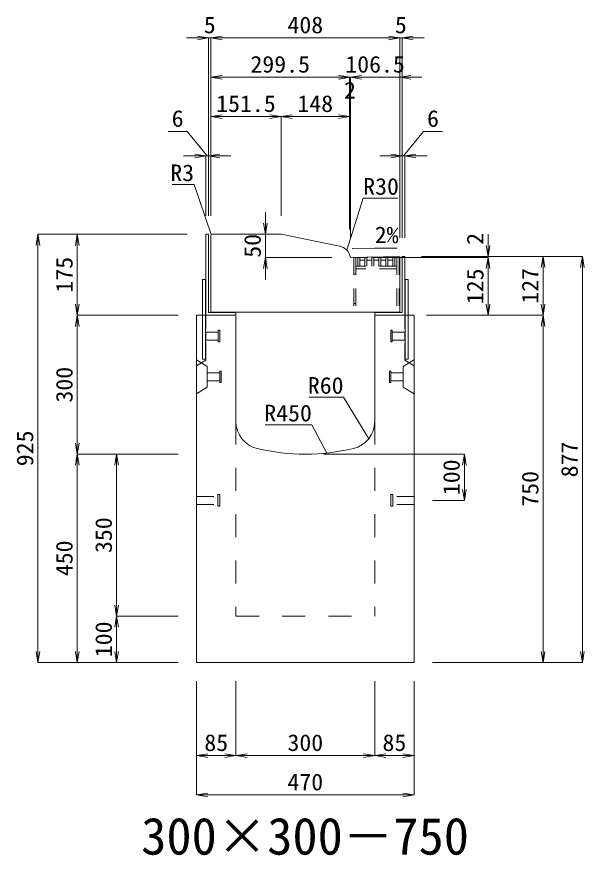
# Model space of a CAD drawing. Units: millimetres at full size. Extents: x -1809 to 57027, y -20349 to 17321.
# Drawn here: x 3276 to 4503, y -5812 to -4001 of the extents above; entities that cross this region are included whole.
import ezdxf
from ezdxf.enums import TextEntityAlignment as Align

# ---------------------------------------------------------------- set-up
doc = ezdxf.new("R2010")
doc.units = ezdxf.units.MM
doc.header["$LTSCALE"] = 50
for name, pattern in [('USER1', [2, 1, -1]), ('USER2', [1.35, 0.75, -0.6]), ('USER3', [1.35, 0.75, -0.6])]:
    doc.linetypes.add(name, pattern=pattern)
for name, color, linetype, lineweight in [('インサート', 3, 'USER2', 9), ('受枠', 3, 'Continuous', 5), ('寸法線', 7, 'Continuous', 13), ('引出線', 4, 'Continuous', 13), ('本体', 2, 'Continuous', 13), ('補助線', 8, 'Continuous', 13), ('ｸﾞﾚｰﾁﾝｸﾞ', 7, 'USER3', 9)]:
    doc.layers.add(name, color=color, linetype=linetype, lineweight=lineweight)
doc.layers.add('文字', color=7, linetype='Continuous')
doc.styles.add('ＭＳ 明朝', font='')
doc.styles.get('ＭＳ 明朝').set_extended_font_data('MS Mincho')

# ---------------------------------------------------------------- blocks, each defined once
blk = doc.blocks.new('open_arrow')
at = {"color": 0, "linetype": 'Continuous', "lineweight": -2}
blk.add_lwpolyline([(7.5, 1.25), (0, 0), (7.5, -1.25)], dxfattribs=at)

msp = doc.modelspace()

# ---------------------------------------------------------------- linework, layer by layer
at = {"layer": 'インサート'}
for p, q in [((3685, -4682.55), (3712, -4682.55)), ((3685, -4682.55), (3685, -4699.55)), ((3715, -4678.55), (3712, -4678.55)), ((3712, -4678.55), (3712, -4703.55)), ((3715, -4703.55), (3715, -4678.55)), ((4085, -4678.55), (4088, -4678.55)), ((4085, -4703.55), (4085, -4678.55)), ((4088, -4678.55), (4088, -4703.55)), ((4115, -4682.55), (4088, -4682.55)), ((4115, -4682.55), (4115, -4699.55)), ((3685, -4699.55), (3712, -4699.55)), ((3712, -4703.55), (3715, -4703.55)), ((4088, -4703.55), (4085, -4703.55)), ((4115, -4699.55), (4088, -4699.55)), ((3688.2, -4770.55), (3715.2, -4770.55)), ((3688.2, -4770.55), (3688.2, -4787.55)), ((3718.2, -4766.55), (3715.2, -4766.55)), ((3715.2, -4766.55), (3715.2, -4791.55)), ((3718.2, -4791.55), (3718.2, -4766.55)), ((4081.8, -4766.55), (4084.8, -4766.55)), ((4081.8, -4791.55), (4081.8, -4766.55)), ((4084.8, -4766.55), (4084.8, -4791.55)), ((4111.8, -4770.55), (4084.8, -4770.55)), ((4111.8, -4770.55), (4111.8, -4787.55)), ((3688.2, -4787.55), (3715.2, -4787.55)), ((3715.2, -4791.55), (3718.2, -4791.55)), ((4084.8, -4791.55), (4081.8, -4791.55)), ((4111.8, -4787.55), (4084.8, -4787.55)), ((3711, -5058.55), (3711, -5033.55)), ((3711, -5033.55), (3715, -5033.55)), ((3715, -5058.55), (3715, -5033.55)), ((4085, -5033.55), (4089, -5033.55)), ((4085, -5033.55), (4085, -5058.55)), ((4089, -5033.55), (4089, -5058.55)), ((3665, -5037.55), (3711, -5037.55)), ((3665, -5054.55), (3665, -5037.55)), ((4135, -5037.55), (4089, -5037.55)), ((4135, -5037.55), (4135, -5054.55)), ((3665, -5054.55), (3711, -5054.55)), ((3715, -5058.55), (3711, -5058.55)), ((4089, -5058.55), (4085, -5058.55)), ((4135, -5054.55), (4089, -5054.55))]:
    msp.add_line(p, q, dxfattribs=at)
at = {"layer": '受枠'}
for p, q in [((3685, -4471.05), (3685, -4646.05)), ((3685, -4471.05), (3691, -4471.05)), ((3685, -4471.05), (3691, -4471.05)), ((3691, -4471.05), (3691, -4640.05)), ((4109, -4519.06), (4109, -4640.05)), ((4109, -4519.06), (4115, -4519.06)), ((4115, -4646.05), (4115, -4519.06)), ((3678, -4741.05), (3678, -4569.06)), ((3684, -4569.06), (3678, -4569.06)), ((3684, -4741.05), (3684, -4569.06)), ((4116, -4741.05), (4116, -4569.06)), ((4116, -4569.06), (4122, -4569.06)), ((4122, -4741.05), (4122, -4569.06)), ((3750, -4646.05), (3685, -4646.05)), ((3691, -4640.05), (3750, -4640.05)), ((3750, -4646.05), (3750, -4640.05)), ((4050, -4640.05), (4050, -4646.05)), ((4050, -4640.05), (4109, -4640.05)), ((4050, -4646.05), (4050, -4640.05)), ((4115, -4646.05), (4050, -4646.05)), ((3684, -4741.05), (3678, -4741.05)), ((4116, -4741.05), (4122, -4741.05))]:
    msp.add_line(p, q, dxfattribs=at)
at = {"layer": '寸法線'}
for p, q in [((3744, -4046.93), (3643, -4046.93)), ((3691, -4431.03), (3691, -4046.93)), ((3696, -4431.03), (3696, -4046.93)), ((4104, -4046.93), (3696, -4046.93)), ((3696, -4431.03), (3696, -4046.93)), ((4056, -4046.93), (4157, -4046.93)), ((4104, -4479.23), (4104, -4046.93)), ((4104, -4479.23), (4104, -4046.93)), ((4109, -4479.04), (4109, -4046.93)), ((3995.51, -4131.93), (3696, -4131.93)), ((3696, -4431.03), (3696, -4131.93)), ((3947.51, -4131.93), (4045.44, -4131.93)), ((3949.44, -4131.93), (4152, -4131.93)), ((3995.51, -4461.09), (3995.51, -4131.93)), ((3995.51, -4461.09), (3995.51, -4131.93)), ((3997.44, -4481.08), (3997.44, -4131.93)), ((3997.44, -4481.08), (3997.44, -4131.93)), ((4104, -4479.23), (4104, -4131.93)), ((3696, -4216.93), (3847.5, -4216.93)), ((3696, -4431.03), (3696, -4216.93)), ((3847.5, -4431.03), (3847.5, -4216.93)), ((3847.5, -4216.93), (3995.51, -4216.93)), ((3847.5, -4431.03), (3847.5, -4216.93)), ((3995.51, -4461.09), (3995.51, -4216.93)), ((3644.67, -4249.13), (3603.44, -4249.13)), ((3688, -4301.93), (3644.67, -4249.13)), ((4112, -4301.93), (4155.33, -4249.13)), ((4155.33, -4249.13), (4196.56, -4249.13)), ((3739, -4301.93), (3637, -4301.93)), ((3685, -4431.03), (3685, -4301.93)), ((3691, -4431.03), (3691, -4301.93)), ((4061, -4301.93), (4163, -4301.93)), ((4109, -4479.04), (4109, -4301.93)), ((4115, -4479.04), (4115, -4301.93)), ((3813.83, -4569.11), (3813.83, -4423.05)), ((3322.06, -5396.05), (3322.06, -4471.05)), ((3644.98, -4471.05), (3322.06, -4471.05)), ((3407.06, -4471.05), (3407.06, -4646.05)), ((3644.98, -4471.05), (3407.06, -4471.05)), ((3813.83, -4471.05), (3807.48, -4471.05)), ((4294.94, -4569.1), (4294.94, -4471.25)), ((3957.42, -4521.11), (3813.83, -4521.11)), ((4044.46, -4521.1), (4294.94, -4521.1)), ((4044.46, -4521.1), (4294.94, -4521.1)), ((4151.02, -4519.25), (4294.94, -4519.25)), ((4155.02, -4519.06), (4413.78, -4519.06)), ((4155.02, -4519.06), (4498.78, -4519.06)), ((4294.94, -4646.05), (4294.94, -4521.1)), ((4413.78, -4519.06), (4413.78, -4646.05)), ((4498.78, -4519.06), (4498.78, -5396.05)), ((3624.98, -4646.05), (3407.06, -4646.05)), ((3407.06, -4646.05), (3407.06, -4946.05)), ((3624.98, -4646.05), (3407.06, -4646.05)), ((4162.02, -4646.05), (4294.94, -4646.05)), ((4175.02, -4646.05), (4413.78, -4646.05)), ((4175.02, -4646.05), (4413.78, -4646.05)), ((4413.78, -4646.05), (4413.78, -5396.05)), ((3624.98, -4946.05), (3407.06, -4946.05)), ((3407.06, -5396.05), (3407.06, -4946.05)), ((3624.98, -4946.05), (3407.06, -4946.05)), ((3492.06, -4946.05), (3492.06, -5296.05)), ((3624.98, -4946.05), (3492.06, -4946.05)), ((3940.02, -4946.05), (4243.78, -4946.05)), ((4243.78, -4946.05), (4243.78, -5046.05)), ((4175.02, -5046.05), (4243.78, -5046.05)), ((3624.98, -5296.05), (3492.06, -5296.05)), ((3492.06, -5296.05), (3492.06, -5396.05)), ((3624.98, -5296.05), (3492.06, -5296.05)), ((3624.98, -5396.05), (3322.06, -5396.05)), ((3624.98, -5396.05), (3407.06, -5396.05)), ((3624.98, -5396.05), (3492.06, -5396.05)), ((4175.02, -5396.05), (4413.78, -5396.05)), ((4175.02, -5396.05), (4498.78, -5396.05)), ((3665, -5436.07), (3665, -5597.21)), ((3665, -5436.07), (3665, -5682.21)), ((3750, -5436.07), (3750, -5597.21)), ((3750, -5436.07), (3750, -5597.21)), ((4050, -5436.07), (4050, -5597.21)), ((4050, -5436.07), (4050, -5597.21)), ((4135, -5436.07), (4135, -5597.21)), ((4135, -5436.07), (4135, -5682.21)), ((3665, -5597.21), (3750, -5597.21)), ((3750, -5597.21), (4050, -5597.21)), ((4050, -5597.21), (4135, -5597.21)), ((3665, -5682.21), (4135, -5682.21))]:
    msp.add_line(p, q, dxfattribs=at)
at = {"layer": '引出線'}
for points in [[(3696.88, -4471.93), (3659.65, -4363.53), (3611.92, -4363.53)], [(3989.42, -4505.21), (4025.11, -4392.88), (4099.79, -4392.88)], [(4001.31, -4501.75), (4050.05, -4501.21), (4098.81, -4501.21)], [(4037.07, -4912.74), (3982.66, -4822.84), (3907.98, -4822.84)], [(3946.44, -4943.65), (3914.22, -4882.51), (3813.21, -4882.51)]]:
    msp.add_lwpolyline(points, dxfattribs=at)
at = {"layer": '本体', "lineweight": 20}
for p, q in [((3847.5, -4471.05), (3698.95, -4471.05)), ((3973.81, -4496.66), (3847.5, -4471.05)), ((3696, -4474.05), (3696, -4639.05)), ((3997.44, -4521.1), (4104, -4519.25)), ((4104, -4639.05), (4104, -4519.25)), ((4104, -4639.05), (3696, -4639.05))]:
    msp.add_line(p, q, dxfattribs=at)
at = {"layer": '本体'}
for p, q in [((3665, -4646.05), (3665, -5396.05)), ((3665, -4646.05), (3750, -4646.05)), ((3750, -4646.05), (3750, -4875.53)), ((4050, -4646.05), (4050, -4875.53)), ((4050, -4646.05), (4135, -4646.05)), ((4135, -4646.05), (4135, -5396.05)), ((3665, -5396.05), (4135, -5396.05))]:
    msp.add_line(p, q, dxfattribs=at)
at = {"layer": '本体', "linetype": 'USER2', "lineweight": 9}
for p, q in [((3685, -4743.05), (3685, -4646.05)), ((4115, -4743.05), (4115, -4646.05)), ((3665, -4755.55), (3685, -4743.05)), ((4135, -4755.55), (4115, -4743.05))]:
    msp.add_line(p, q, dxfattribs=at)
at = {"layer": '本体', "lineweight": 9}
for p, q in [((3665, -4742.05), (3688.2, -4756.55)), ((4134.58, -4742.31), (4111.8, -4756.55)), ((3688.2, -4756.55), (3688.2, -4801.55)), ((4111.8, -4756.55), (4111.8, -4801.55)), ((3688.2, -4801.55), (3665, -4816.05)), ((4111.8, -4801.55), (4135, -4816.05))]:
    msp.add_line(p, q, dxfattribs=at)
at = {"layer": '本体', "linetype": 'USER1', "lineweight": 15}
for p, q in [((3750, -4875.53), (3750, -5296.05)), ((4050, -4875.53), (4050, -5296.05)), ((3750, -5296.05), (4050, -5296.05))]:
    msp.add_line(p, q, dxfattribs=at)
at = {"layer": '本体', "lineweight": 20}
for centre, radius, start, end in [((3699, -4474.05), 3, 90, 180), ((3967.85, -4526.06), 30, 9.51572, 78.54145)]:
    msp.add_arc(centre, radius, start, end, dxfattribs=at)
at = {"layer": '本体'}
for centre, radius, start, end in [((3810, -4875.53), 60, 180, 256.65764), ((3990, -4875.53), 60, 283.34236, 0), ((3900, -4496.05), 450, 256.65764, 283.34236)]:
    msp.add_arc(centre, radius, start, end, dxfattribs=at)
at = {"layer": '補助線'}
msp.add_line((3973.82, -4496.71), (3975.55, -4497.06), dxfattribs=at)
at = {"layer": 'ｸﾞﾚｰﾁﾝｸﾞ', "linetype": 'USER2', "lineweight": 5}
for p, q in [((4102.5, -4521.05), (4004.5, -4521.05)), ((4004.5, -4521.05), (4004.5, -4639.05)), ((4009, -4521.05), (4009, -4639.05)), ((4013.5, -4540.05), (4013.5, -4521.05)), ((4018, -4540.05), (4018, -4521.05)), ((4018, -4527.05), (4028.6, -4527.05)), ((4028.6, -4540.05), (4028.6, -4521.05)), ((4033.1, -4540.05), (4033.1, -4521.05)), ((4033.1, -4527.05), (4043.7, -4527.05)), ((4043.7, -4540.05), (4043.7, -4521.05)), ((4048.2, -4540.05), (4048.2, -4521.05)), ((4048.2, -4527.05), (4058.8, -4527.05)), ((4058.8, -4540.05), (4058.8, -4521.05)), ((4063.3, -4540.05), (4063.3, -4521.05)), ((4063.3, -4527.05), (4073.9, -4527.05)), ((4073.9, -4540.05), (4073.9, -4521.05)), ((4078.4, -4540.05), (4078.4, -4521.05)), ((4078.4, -4527.05), (4089, -4527.05)), ((4089, -4540.05), (4089, -4521.05)), ((4093.5, -4540.05), (4093.5, -4521.05)), ((4098, -4521.05), (4098, -4639.05)), ((4102.5, -4521.05), (4102.5, -4639.05)), ((4098, -4540.05), (4009, -4540.05)), ((4009, -4557.55), (4004.5, -4557.55)), ((4098, -4546.05), (4009, -4546.05)), ((4009, -4620.55), (4004.5, -4620.55))]:
    msp.add_line(p, q, dxfattribs=at)

# ---------------------------------------------------------------- block references
at = {"layer": '寸法線', "xscale": 3.2, "yscale": 3.2}
for p, rotation in [((3691, -4046.93), 180), ((4104, -4046.93), 180), ((4104, -4046.93), 180), ((3995.51, -4131.93), 180), ((3995.51, -4131.93), 180), ((3997.44, -4131.93), 180), ((3847.5, -4216.93), 180), ((3995.51, -4216.93), 180), ((3685, -4301.93), 180), ((4109, -4301.93), 180), ((3813.83, -4471.05), 90), ((3322.06, -4471.05), 270), ((3407.06, -4471.05), 270), ((4294.94, -4519.25), 90), ((3813.83, -4521.11), 270), ((4294.94, -4521.1), 270), ((4294.94, -4521.1), 270), ((4413.78, -4519.06), 270), ((4498.78, -4519.06), 270), ((3407.06, -4646.05), 90), ((4294.94, -4646.05), 90), ((4413.78, -4646.05), 90), ((3407.06, -4646.05), 270), ((4413.78, -4646.05), 270), ((3407.06, -4946.05), 90), ((3407.06, -4946.05), 270), ((3492.06, -4946.05), 270), ((4243.78, -4946.05), 270), ((4243.78, -5046.05), 90), ((3492.06, -5296.05), 90), ((3492.06, -5296.05), 270), ((3322.06, -5396.05), 90), ((3407.06, -5396.05), 90), ((3492.06, -5396.05), 90), ((4413.78, -5396.05), 90), ((4498.78, -5396.05), 90), ((3750, -5597.21), 180), ((4050, -5597.21), 180), ((4135, -5597.21), 180), ((4135, -5682.21), 180)]:
    msp.add_blockref('open_arrow', p, dxfattribs=dict(at, rotation=rotation))
for p in [(3696, -4046.93), (3696, -4046.93), (4109, -4046.93), (3696, -4131.93), (3997.44, -4131.93), (4104, -4131.93), (3696, -4216.93), (3847.5, -4216.93), (3691, -4301.93), (4115, -4301.93), (3665, -5597.21), (3750, -5597.21), (4050, -5597.21), (3665, -5682.21)]:
    msp.add_blockref('open_arrow', p, dxfattribs=at)
at = {"layer": '引出線', "xscale": 0.0533, "yscale": 0.0533}
for p, rotation in [((3696.88, -4471.93), 109), ((3989.42, -4505.21), 72.4), ((4001.31, -4501.75), 0.6), ((4037.07, -4912.74), 121.2), ((3946.44, -4943.65), 117.8)]:
    msp.add_blockref('open_arrow', p, dxfattribs=dict(at, rotation=rotation))

# ---------------------------------------------------------------- texts
at = {"layer": '寸法線', "style": 'ＭＳ 明朝', "width": 1.05}
for s, p in [('5', (3693.5, -4018.91)), ('408', (3900, -4018.91)), ('5', (4106.5, -4018.91)), ('299.5', (3845.75, -4103.91)), ('106.5', (4050.72, -4103.91)), ('2', (3996.47, -4159.95)), ('151.5', (3771.75, -4188.91)), ('148', (3921.5, -4188.91)), ('6', (3624.05, -4221.11)), ('6', (4175.95, -4221.11)), ('85', (3707.5, -5569.19)), ('300', (3900, -5569.19)), ('85', (4092.5, -5569.19)), ('470', (3900, -5654.19))]:
    msp.add_text(s, height=36.03, dxfattribs=at).set_placement(p, align=Align.MIDDLE_CENTER)
for s, p in [('50', (3785.81, -4496.08)), ('2', (4266.92, -4480.99)), ('175', (3379.04, -4558.55)), ('125', (4266.92, -4583.58)), ('127', (4385.76, -4582.56)), ('300', (3379.04, -4796.05)), ('925', (3294.04, -4933.55)), ('877', (4470.76, -4957.56)), ('100', (4215.76, -4996.05)), ('750', (4385.76, -5021.05)), ('350', (3464.04, -5121.05)), ('450', (3379.04, -5171.05)), ('100', (3464.04, -5346.05))]:
    msp.add_text(s, height=36.03, rotation=90, dxfattribs=at).set_placement(p, align=Align.MIDDLE_CENTER)
at = {"layer": '引出線', "style": 'ＭＳ 明朝', "width": 1.05}
for s, p in [('R3', (3659.65, -4320.33)), ('R60', (3982.66, -4779.64)), ('R450', (3914.22, -4839.31))]:
    msp.add_text(s, height=36.03, dxfattribs=at).set_placement(p, align=Align.TOP_RIGHT)
for s, p in [('R30', (4025.11, -4349.68)), ('2%', (4050.05, -4454.3))]:
    msp.add_text(s, height=36.03, dxfattribs=at).set_placement(p, align=Align.TOP_LEFT)
at = {"layer": '文字', "style": 'ＭＳ 明朝'}
msp.add_text('300×300－750', height=80.06, dxfattribs=at).set_placement((3899.52, -5771.03), align=Align.MIDDLE_CENTER)

doc.saveas('drawing.dxf')
